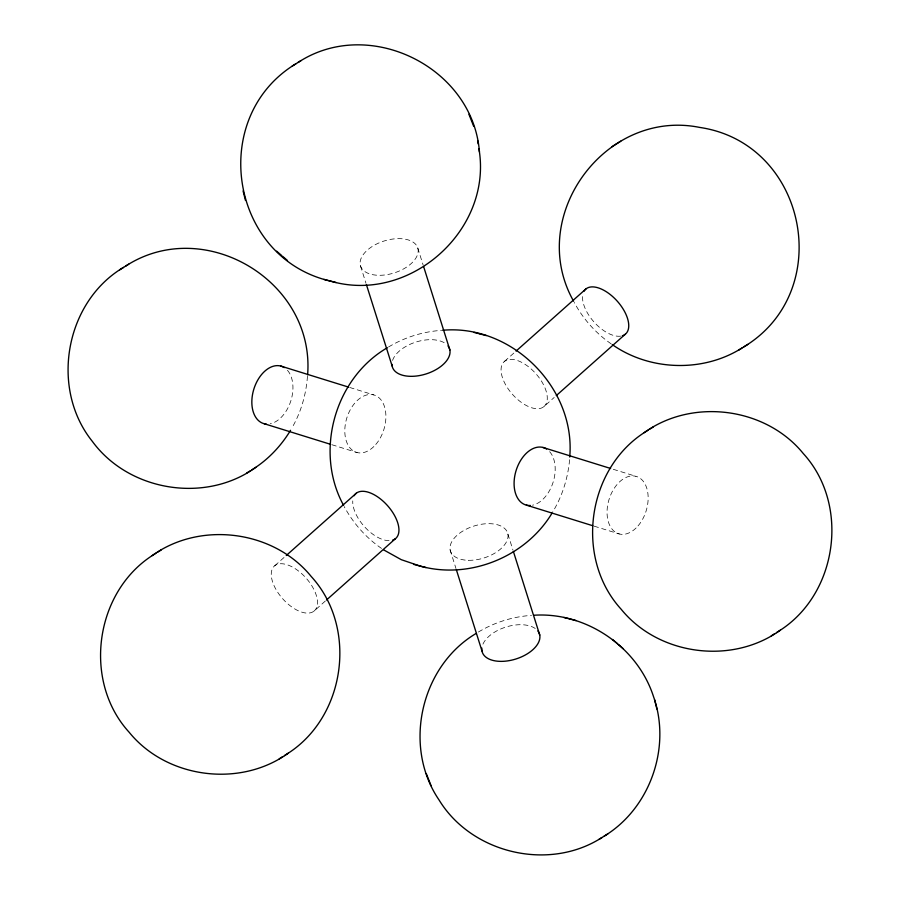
<?xml version="1.0" encoding="UTF-8"?>
<svg xmlns="http://www.w3.org/2000/svg" width="900" height="900" viewBox="0 0 900 900"><rect width="100%" height="100%" fill="white"/><g stroke="black" fill="none" stroke-linecap="round" stroke-linejoin="round"><path stroke-width="0.67" stroke-dasharray="4.5 3.38" d="M307.463 376.234C306.146 394.38 301.027 412.312 291.848 428.074M569.61 459.697C567.889 478.08 562.365 496.147 552.712 511.942M274.781 565.717L285.233 556.425M504.574 361.316L515.025 352.024M313.965 611.145A30.004 15.604 48.3 0 0 295.189 568.665A30.004 15.604 48.3 0 0 273.971 585.472A30.004 15.604 48.3 0 0 313.965 611.145L325.451 600.93M543.757 406.744A30.004 15.604 48.3 0 0 524.97 364.264A30.004 15.604 48.3 0 0 503.764 381.071A30.004 15.604 48.3 0 0 543.757 406.744L554.197 397.463M388.541 346.995C404.595 337.343 422.91 331.582 441.596 330.368M478.406 632.025C494.46 622.384 512.775 616.613 531.472 615.398M349.695 387.461L373.601 394.875M613.271 469.294L635.85 476.303M331.886 444.724L357.12 452.565M594.124 526.151L619.357 533.981M611.179 343.856C595.822 333.27 583.054 318.881 574.245 302.445M381.532 548.415C365.963 537.739 353.183 523.148 344.183 506.588M507.892 534.06L512.921 550.012M360.495 265.905L365.974 283.252M450.113 549.934L455.985 568.541M417.78 248.018A30.004 16.74 -17.5 0 1 379.058 275.299A30.004 16.74 -17.5 0 1 370.575 247.579A30.004 16.74 -17.5 0 1 417.78 248.018L423.191 265.241M620.629 336.15A30.004 15.604 48.3 0 1 594.439 322.47A30.004 15.604 48.3 0 1 582.773 294.637M482.951 644.13A30.004 16.74 -17.5 0 1 507.364 626.614A30.004 16.74 -17.5 0 1 536.04 629.111M549.686 451.699A30.004 19.406 -72.8 0 1 553.039 482.468A30.004 19.406 -72.8 0 1 532.496 505.204M287.438 370.271A30.004 19.406 -72.8 0 1 290.79 401.051A30.004 19.406 -72.8 0 1 270.248 423.776M392.569 360.428A30.004 16.74 -17.5 0 1 415.406 342.225A30.004 16.74 -17.5 0 1 445.05 343.238M389.048 540.675A30.004 15.604 48.3 0 1 364.669 526.894A30.004 15.604 48.3 0 1 352.755 500.918M375.772 444.488A30.004 19.406 -72.8 0 0 375.502 395.527A30.004 19.406 -72.8 0 0 344.801 431.145A30.004 19.406 -72.8 0 0 375.772 444.488M638.021 525.915A30.004 19.406 -72.8 0 0 637.751 476.944A30.004 19.406 -72.8 0 0 607.05 512.572A30.004 19.406 -72.8 0 0 638.021 525.915M468.596 560.317A30.004 16.74 -17.5 0 0 507.701 533.239A30.004 16.74 -17.5 0 0 460.721 532.418A30.004 16.74 -17.5 0 0 468.596 560.317"/><path stroke-width="1.35" d="M569.722 457.02C575.876 387.923 511.819 323.944 442.665 330.266M290.554 430.301C280.969 446.141 267.817 460.035 251.989 469.744M552.06 513.079C525.803 556.909 469.642 579.758 420.334 566.134M286.279 555.491L356.243 493.256M516.06 351.09L586.035 288.855M326.498 599.996L395.426 538.684M556.29 395.595L625.219 334.282M295.886 63.799C207.833 117.067 229.556 257.873 330.457 281.104C409.489 304.369 492.998 230.062 478.935 148.736M123.514 267.401C65.059 302.029 49.781 388.53 92.374 441.416C128.97 491.411 205.616 503.798 255.825 467.336M744.03 346.77C836.303 290.88 806.67 143.123 699.671 127.418C605.194 108.36 525.904 216.72 573.604 301.207M152.145 555.637C94.59 592.954 82.721 681.536 129.172 732.274C166.703 778.523 240.041 788.051 288.281 753.165C345.836 715.849 357.694 627.266 311.243 576.518C273.713 530.28 200.374 520.751 152.145 555.637L155.97 553.23M644.175 432.664C586.62 469.98 574.762 558.562 621.214 609.3C658.744 655.549 732.082 665.066 780.311 630.191C837.866 592.875 849.724 504.293 803.284 453.544C765.754 407.295 692.415 397.777 644.175 432.664L648.011 430.256M604.114 836.201C650.171 808.279 671.501 747.158 653.467 696.476C637.436 646.808 586.001 611.786 533.891 615.24M298.012 62.494C368.82 15.818 473.074 67.196 479.441 151.954M125.64 266.108C204.086 215.021 315.135 281.104 307.609 374.873M620.764 141.188L611.719 146.835M246.78 472.995L249.874 471.049M158.096 551.936L161.179 549.979M612.248 344.588C649.778 370.98 703.058 372.656 741.904 348.064M650.126 428.951L653.22 427.005M279.236 758.812L282.33 756.866M284.445 755.572L288.281 753.165M771.278 635.839L774.36 633.893M776.486 632.599L780.311 630.191M476.1 633.465C420.57 666.337 402.57 746.595 439.043 799.954C471.746 853.605 549.18 871.695 601.988 837.506M292.061 66.206L301.095 60.547M119.689 269.809L128.722 264.161M387.382 347.715C334.553 378.338 314.224 451.879 343.586 505.373M738.821 350.021L747.855 344.363M598.905 839.452L607.939 833.794M323.876 279.382L336.139 282.555M473.985 332.415L479.666 333.866M480.06 333.99L486.259 335.588M383.614 549.855L401.31 559.688L419.94 566.01M563.861 617.445L569.543 618.896M569.936 619.031L576.124 620.617M413.741 564.413L426.015 567.585M280.642 366.019L348.368 387.045M542.88 447.435L610.616 468.473M264.15 423.697L330.559 444.319M526.399 505.125L592.796 525.735M276.626 251.167L281.7 255.532M282.6 256.309L287.483 260.505M612.518 639.495L617.4 643.691M618.3 644.467L623.374 648.832M473.726 126.405L468.911 114.278M426.274 773.595L431.089 785.722M513.349 551.34L539.752 635.107M366.39 284.58L392.108 365.94M456.401 569.869L481.973 650.97M423.619 266.569L449.887 350.066M656.921 709.065L654.536 699.581M243.079 190.935L245.464 200.419M477.664 140.636L478.17 143.899M583.942 291.33A30.004 15.604 48.3 0 1 617.85 301.838A30.004 15.604 48.3 0 1 622.316 335.79M537.885 630.99A30.004 16.74 -17.5 0 1 515.419 659.149A30.004 16.74 -17.5 0 1 481.86 648.079M530.426 505.485A30.004 19.406 -72.8 0 1 515.801 471.532A30.004 19.406 -72.8 0 1 546.57 449.021M266.141 424.035A30.004 19.406 -72.8 0 1 254.002 388.631A30.004 19.406 -72.8 0 1 284.321 367.605M448.02 345.96A30.004 16.74 -17.5 0 1 426.589 373.781A30.004 16.74 -17.5 0 1 391.939 364.32M354.15 495.731A30.004 15.604 48.3 0 1 388.058 506.239A30.004 15.604 48.3 0 1 392.524 540.18"/></g></svg>
